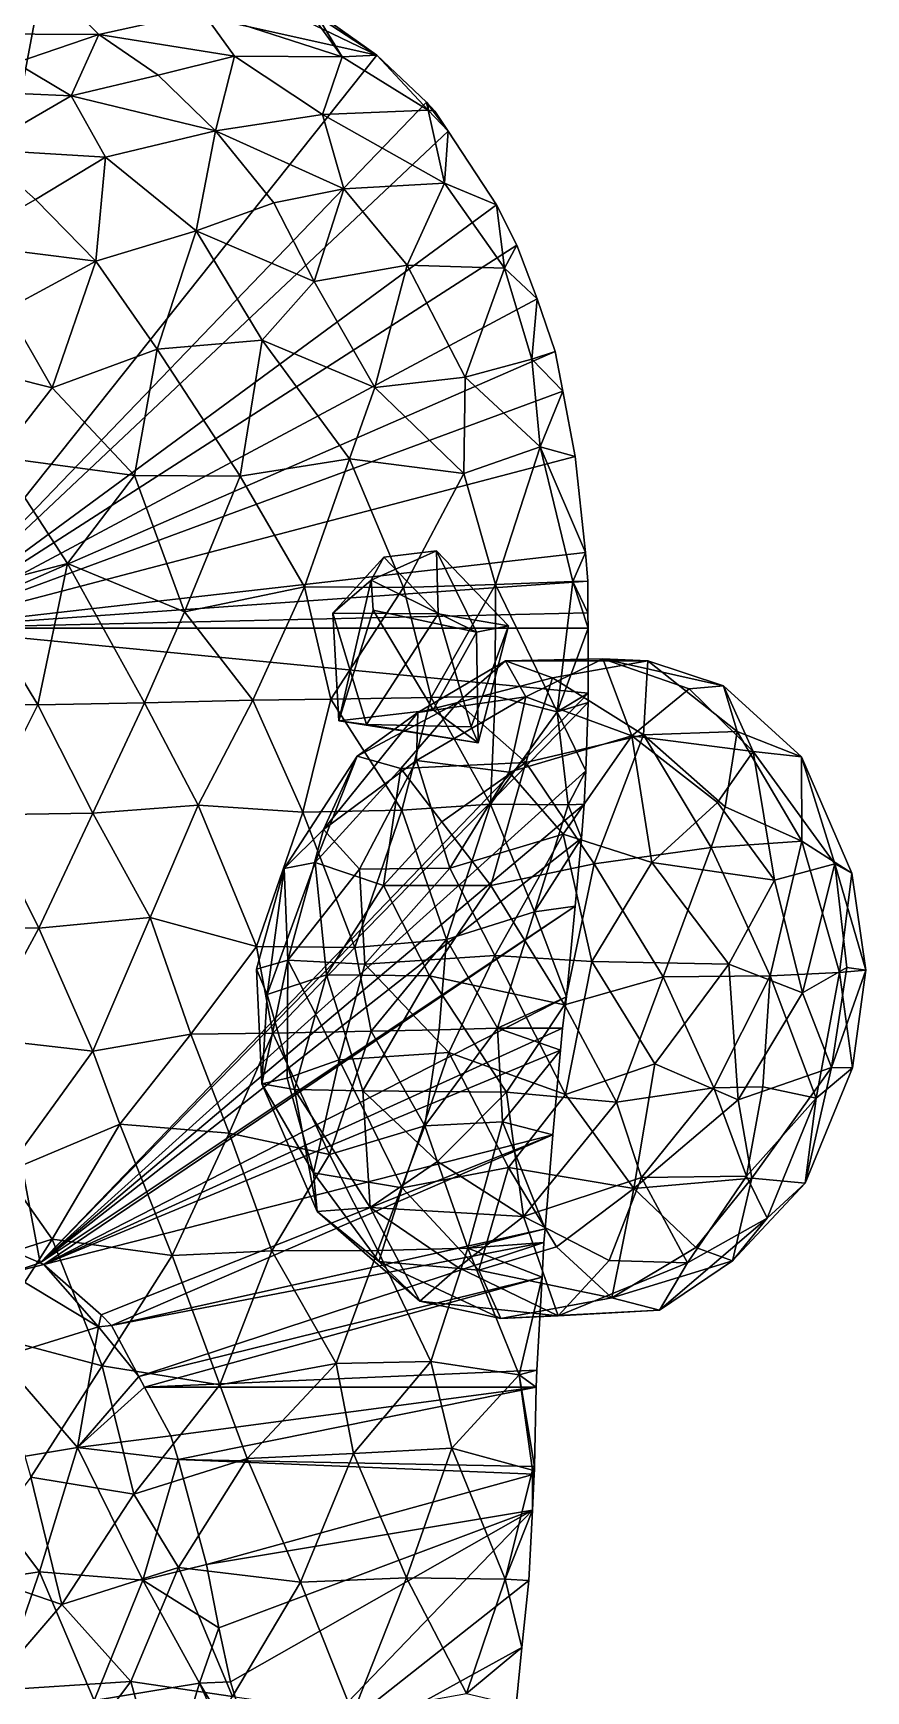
# Model space of a CAD drawing. Extents: x 373697 to 374058, y 6959904 to 6960301.
# Drawn here: x 374024.1 to 374057.5, y 6960013.9 to 6960080.5 of the extents above; entities that cross this region are included whole.
import ezdxf

# ---------------------------------------------------------------- set-up
doc = ezdxf.new("R2010")
doc.units = 0
doc.layers.add('Bht_Fk', color=7, linetype='CONTINUOUS')

msp = doc.modelspace()

# ---------------------------------------------------------------- linework, layer by layer
at = {"layer": 'Bht_Fk'}
for points in [[(374024.465, 6960082.642, 231.517), (374031.095, 6960082.932, 231.517), (374037.906, 6960079.64, 231.517)], [(374037.906, 6960079.64, 231.517), (374031.095, 6960082.932, 231.517), (374034.554, 6960081.831, 231.517)], [(374022.524, 6960081.968, 231.517), (374024.465, 6960082.642, 231.517), (374019.579, 6960056.629, 231.517)], [(374024.465, 6960082.642, 231.517), (374037.906, 6960079.64, 231.517), (374019.579, 6960056.629, 231.517)], [(374021.604, 6960080.503, 224.586), (374025.244, 6960081.998, 227.292), (374019.596, 6960081.308, 225.586)], [(374021.604, 6960080.503, 224.586), (374026.742, 6960080.475, 226.036), (374025.244, 6960081.998, 227.292)], [(374025.244, 6960081.998, 227.292), (374026.742, 6960080.475, 226.036), (374030.898, 6960081.388, 228.705)], [(374030.898, 6960081.388, 228.705), (374036.52, 6960079.572, 230.327), (374034.969, 6960081.685, 231.517)], [(374034.554, 6960081.831, 231.517), (374035.377, 6960081.437, 231.517), (374037.906, 6960079.64, 231.517)], [(374035.377, 6960081.437, 231.517), (374034.969, 6960081.685, 231.517), (374036.52, 6960079.572, 230.327)], [(374026.742, 6960080.475, 226.036), (374032.187, 6960079.598, 227.736), (374030.898, 6960081.388, 228.705)], [(374032.187, 6960079.598, 227.736), (374036.52, 6960079.572, 230.327), (374030.898, 6960081.388, 228.705)], [(374035.377, 6960081.437, 231.517), (374036.52, 6960079.572, 230.327), (374037.906, 6960079.64, 231.517)], [(374021.604, 6960080.503, 224.586), (374023.404, 6960079.34, 223.916), (374026.742, 6960080.475, 226.036)], [(374025.634, 6960078.014, 223.735), (374026.742, 6960080.475, 226.036), (374023.404, 6960079.34, 223.916)], [(374029.121, 6960078.838, 225.708), (374026.742, 6960080.475, 226.036), (374025.634, 6960078.014, 223.735)], [(374029.121, 6960078.838, 225.708), (374032.187, 6960079.598, 227.736), (374026.742, 6960080.475, 226.036)], [(374037.906, 6960079.64, 231.517), (374039.896, 6960077.748, 231.517), (374019.579, 6960056.629, 231.517)], [(374031.421, 6960076.601, 225.474), (374032.187, 6960079.598, 227.736), (374029.121, 6960078.838, 225.708)], [(374031.421, 6960076.601, 225.474), (374035.724, 6960077.264, 228.252), (374032.187, 6960079.598, 227.736)], [(374036.52, 6960079.572, 230.327), (374032.187, 6960079.598, 227.736), (374035.724, 6960077.264, 228.252)], [(374037.906, 6960079.64, 231.517), (374036.52, 6960079.572, 230.327), (374039.965, 6960077.43, 231.3)], [(374039.896, 6960077.748, 231.517), (374037.906, 6960079.64, 231.517), (374039.965, 6960077.43, 231.3)], [(374020.108, 6960078.253, 222.137), (374025.634, 6960078.014, 223.735), (374023.404, 6960079.34, 223.916)], [(374039.965, 6960077.43, 231.3), (374036.52, 6960079.572, 230.327), (374035.724, 6960077.264, 228.252)], [(374025.634, 6960078.014, 223.735), (374031.421, 6960076.601, 225.474), (374029.121, 6960078.838, 225.708)], [(374040.766, 6960076.585, 231.517), (374019.579, 6960056.629, 231.517), (374039.896, 6960077.748, 231.517)], [(374021.914, 6960075.851, 221.081), (374025.634, 6960078.014, 223.735), (374020.108, 6960078.253, 222.137)], [(374021.914, 6960075.851, 221.081), (374027.01, 6960075.547, 222.895), (374025.634, 6960078.014, 223.735)], [(374031.421, 6960076.601, 225.474), (374025.634, 6960078.014, 223.735), (374027.01, 6960075.547, 222.895)], [(374040.234, 6960077.393, 231.517), (374039.896, 6960077.748, 231.517), (374039.985, 6960077.664, 231.517)], [(374039.896, 6960077.748, 231.517), (374040.234, 6960077.393, 231.517), (374040.766, 6960076.585, 231.517)], [(374039.985, 6960077.664, 231.517), (374039.896, 6960077.748, 231.517), (374039.965, 6960077.43, 231.3)], [(374040.234, 6960077.393, 231.517), (374039.985, 6960077.664, 231.517), (374039.965, 6960077.43, 231.3)], [(374036.578, 6960074.275, 227.288), (374035.724, 6960077.264, 228.252), (374031.421, 6960076.601, 225.474)], [(374040.622, 6960074.496, 230.152), (374039.965, 6960077.43, 231.3), (374035.724, 6960077.264, 228.252)], [(374036.578, 6960074.275, 227.288), (374040.622, 6960074.496, 230.152), (374035.724, 6960077.264, 228.252)], [(374040.622, 6960074.496, 230.152), (374040.766, 6960076.585, 231.517), (374039.965, 6960077.43, 231.3)], [(374040.766, 6960076.585, 231.517), (374040.234, 6960077.393, 231.517), (374039.965, 6960077.43, 231.3)], [(374019.579, 6960056.629, 231.517), (374040.766, 6960076.585, 231.517), (374042.714, 6960073.637, 231.517)], [(374027.01, 6960075.547, 222.895), (374030.65, 6960072.586, 223.34), (374031.421, 6960076.601, 225.474)], [(374030.65, 6960072.586, 223.34), (374033.765, 6960073.709, 225.395), (374031.421, 6960076.601, 225.474)], [(374033.765, 6960073.709, 225.395), (374036.578, 6960074.275, 227.288), (374031.421, 6960076.601, 225.474)], [(374042.714, 6960073.637, 231.517), (374040.766, 6960076.585, 231.517), (374040.622, 6960074.496, 230.152)], [(374024.194, 6960073.849, 220.909), (374021.914, 6960075.851, 221.081), (374021.063, 6960072.068, 218.921)], [(374024.194, 6960073.849, 220.909), (374027.01, 6960075.547, 222.895), (374021.914, 6960075.851, 221.081)], [(374024.194, 6960073.849, 220.909), (374026.625, 6960071.364, 220.956), (374027.01, 6960075.547, 222.895)], [(374026.625, 6960071.364, 220.956), (374030.65, 6960072.586, 223.34), (374027.01, 6960075.547, 222.895)], [(374033.765, 6960073.709, 225.395), (374035.395, 6960070.555, 225.249), (374036.578, 6960074.275, 227.288)], [(374036.578, 6960074.275, 227.288), (374035.395, 6960070.555, 225.249), (374039.131, 6960071.202, 227.819)], [(374036.578, 6960074.275, 227.288), (374039.131, 6960071.202, 227.819), (374040.622, 6960074.496, 230.152)], [(374040.622, 6960074.496, 230.152), (374039.131, 6960071.202, 227.819), (374043.037, 6960071.081, 230.717)], [(374043.037, 6960071.081, 230.717), (374042.714, 6960073.637, 231.517), (374040.622, 6960074.496, 230.152)], [(374043.536, 6960072.014, 231.517), (374019.579, 6960056.629, 231.517), (374042.714, 6960073.637, 231.517)], [(374021.063, 6960072.068, 218.921), (374026.625, 6960071.364, 220.956), (374024.194, 6960073.849, 220.909)], [(374030.65, 6960072.586, 223.34), (374035.395, 6960070.555, 225.249), (374033.765, 6960073.709, 225.395)], [(374043.037, 6960071.081, 230.717), (374043.536, 6960072.014, 231.517), (374042.714, 6960073.637, 231.517)], [(374029.081, 6960067.829, 221.042), (374030.65, 6960072.586, 223.34), (374026.625, 6960071.364, 220.956)], [(374029.081, 6960067.829, 221.042), (374033.307, 6960068.192, 223.387), (374030.65, 6960072.586, 223.34)], [(374033.307, 6960068.192, 223.387), (374035.395, 6960070.555, 225.249), (374030.65, 6960072.586, 223.34)], [(374044.346, 6960069.85, 231.517), (374019.579, 6960056.629, 231.517), (374043.536, 6960072.014, 231.517)], [(374023.064, 6960069.435, 218.711), (374026.625, 6960071.364, 220.956), (374021.063, 6960072.068, 218.921)], [(374044.346, 6960069.85, 231.517), (374043.536, 6960072.014, 231.517), (374043.037, 6960071.081, 230.717)], [(374023.064, 6960069.435, 218.711), (374024.867, 6960066.275, 218.577), (374026.625, 6960071.364, 220.956)], [(374029.081, 6960067.829, 221.042), (374026.625, 6960071.364, 220.956), (374024.867, 6960066.275, 218.577)], [(374035.395, 6960070.555, 225.249), (374037.827, 6960066.29, 225.703), (374039.131, 6960071.202, 227.819)], [(374037.827, 6960066.29, 225.703), (374041.459, 6960066.712, 228.316), (374039.131, 6960071.202, 227.819)], [(374039.131, 6960071.202, 227.819), (374041.459, 6960066.712, 228.316), (374043.037, 6960071.081, 230.717)], [(374041.459, 6960066.712, 228.316), (374044.136, 6960067.43, 230.589), (374043.037, 6960071.081, 230.717)], [(374043.037, 6960071.081, 230.717), (374044.136, 6960067.43, 230.589), (374044.346, 6960069.85, 231.517)], [(374035.395, 6960070.555, 225.249), (374033.307, 6960068.192, 223.387), (374037.827, 6960066.29, 225.703)], [(374045.063, 6960067.743, 231.517), (374019.579, 6960056.629, 231.517), (374044.346, 6960069.85, 231.517)], [(374045.063, 6960067.743, 231.517), (374044.346, 6960069.85, 231.517), (374044.136, 6960067.43, 230.589)], [(374019.857, 6960067.538, 216.768), (374024.867, 6960066.275, 218.577), (374023.064, 6960069.435, 218.711)], [(374045.375, 6960066.141, 231.517), (374019.579, 6960056.629, 231.517), (374045.063, 6960067.743, 231.517)], [(374024.867, 6960066.275, 218.577), (374028.17, 6960062.766, 219.442), (374029.081, 6960067.829, 221.042)], [(374028.17, 6960062.766, 219.442), (374032.414, 6960062.735, 221.752), (374029.081, 6960067.829, 221.042)], [(374032.414, 6960062.735, 221.752), (374033.307, 6960068.192, 223.387), (374029.081, 6960067.829, 221.042)], [(374032.414, 6960062.735, 221.752), (374036.815, 6960063.433, 224.541), (374033.307, 6960068.192, 223.387)], [(374036.815, 6960063.433, 224.541), (374037.827, 6960066.29, 225.703), (374033.307, 6960068.192, 223.387)], [(374044.136, 6960067.43, 230.589), (374045.375, 6960066.141, 231.517), (374045.063, 6960067.743, 231.517)], [(374019.857, 6960067.538, 216.768), (374022.697, 6960063.497, 216.904), (374024.867, 6960066.275, 218.577)], [(374044.461, 6960063.909, 230.251), (374044.136, 6960067.43, 230.589), (374041.459, 6960066.712, 228.316)], [(374044.461, 6960063.909, 230.251), (374045.375, 6960066.141, 231.517), (374044.136, 6960067.43, 230.589)], [(374037.827, 6960066.29, 225.703), (374036.815, 6960063.433, 224.541), (374041.403, 6960062.844, 227.637)], [(374037.827, 6960066.29, 225.703), (374041.403, 6960062.844, 227.637), (374041.459, 6960066.712, 228.316)], [(374041.459, 6960066.712, 228.316), (374041.403, 6960062.844, 227.637), (374044.461, 6960063.909, 230.251)], [(374045.871, 6960063.521, 231.517), (374019.579, 6960056.629, 231.517), (374045.375, 6960066.141, 231.517)], [(374028.17, 6960062.766, 219.442), (374024.867, 6960066.275, 218.577), (374022.697, 6960063.497, 216.904)], [(374045.871, 6960063.521, 231.517), (374045.375, 6960066.141, 231.517), (374044.461, 6960063.909, 230.251)], [(374041.403, 6960062.844, 227.637), (374042.671, 6960058.385, 228.227), (374044.461, 6960063.909, 230.251)], [(374044.461, 6960063.909, 230.251), (374042.671, 6960058.385, 228.227), (374045.773, 6960058.497, 230.93)], [(374046.284, 6960059.661, 231.517), (374045.871, 6960063.521, 231.517), (374044.461, 6960063.909, 230.251)], [(374046.284, 6960059.661, 231.517), (374044.461, 6960063.909, 230.251), (374045.773, 6960058.497, 230.93)], [(374046.284, 6960059.661, 231.517), (374019.579, 6960056.629, 231.517), (374045.871, 6960063.521, 231.517)], [(374025.489, 6960059.225, 217.49), (374022.697, 6960063.497, 216.904), (374021.484, 6960058.175, 215.351)], [(374028.17, 6960062.766, 219.442), (374022.697, 6960063.497, 216.904), (374025.489, 6960059.225, 217.49)], [(374032.414, 6960062.735, 221.752), (374034.997, 6960058.284, 222.752), (374036.815, 6960063.433, 224.541)], [(374034.997, 6960058.284, 222.752), (374038.977, 6960058.267, 225.417), (374036.815, 6960063.433, 224.541)], [(374036.815, 6960063.433, 224.541), (374038.977, 6960058.267, 225.417), (374041.403, 6960062.844, 227.637)], [(374030.18, 6960057.279, 219.791), (374028.17, 6960062.766, 219.442), (374025.489, 6960059.225, 217.49)], [(374028.17, 6960062.766, 219.442), (374030.18, 6960057.279, 219.791), (374032.414, 6960062.735, 221.752)], [(374030.18, 6960057.279, 219.791), (374034.997, 6960058.284, 222.752), (374032.414, 6960062.735, 221.752)], [(374038.977, 6960058.267, 225.417), (374042.671, 6960058.385, 228.227), (374041.403, 6960062.844, 227.637)], [(374046.375, 6960058.511, 231.517), (374019.579, 6960056.629, 231.517), (374046.284, 6960059.661, 231.517)], [(374041.904, 6960056.462, 85.222), (374037.682, 6960058.554, 83.186), (374040.305, 6960059.73, 83.74)], [(374037.682, 6960058.554, 83.186), (374038.187, 6960059.477, 82.273), (374040.305, 6960059.73, 83.74)], [(374040.374, 6960057.206, 81.945), (374040.305, 6960059.73, 83.74), (374038.187, 6960059.477, 82.273)], [(374043.195, 6960056.726, 84.273), (374041.904, 6960056.462, 85.222), (374040.305, 6960059.73, 83.74)], [(374040.374, 6960057.206, 81.945), (374043.195, 6960056.726, 84.273), (374040.305, 6960059.73, 83.74)], [(374046.375, 6960058.511, 231.517), (374046.284, 6960059.661, 231.517), (374045.773, 6960058.497, 230.93)], [(374021.484, 6960058.175, 215.351), (374024.292, 6960053.545, 216.244), (374025.489, 6960059.225, 217.49)], [(374025.489, 6960059.225, 217.49), (374024.292, 6960053.545, 216.244), (374028.571, 6960053.627, 218.611)], [(374030.18, 6960057.279, 219.791), (374025.489, 6960059.225, 217.49), (374028.571, 6960053.627, 218.611)], [(374036.138, 6960057.224, 81.342), (374038.187, 6960059.477, 82.273), (374037.682, 6960058.554, 83.186)], [(374040.374, 6960057.206, 81.945), (374038.187, 6960059.477, 82.273), (374036.138, 6960057.224, 81.342)], [(374046.386, 6960057.247, 231.517), (374019.579, 6960056.629, 231.517), (374046.375, 6960058.511, 231.517)], [(374036.385, 6960052.91, 82.34), (374036.138, 6960057.224, 81.342), (374037.682, 6960058.554, 83.186)], [(374037.682, 6960058.554, 83.186), (374037.759, 6960057.357, 83.987), (374036.385, 6960052.91, 82.34)], [(374037.759, 6960057.357, 83.987), (374037.682, 6960058.554, 83.186), (374041.904, 6960056.462, 85.222)], [(374040.09, 6960053.842, 226.081), (374042.671, 6960058.385, 228.227), (374038.977, 6960058.267, 225.417)], [(374040.09, 6960053.842, 226.081), (374042.665, 6960053.901, 228.116), (374042.671, 6960058.385, 228.227)], [(374042.671, 6960058.385, 228.227), (374042.665, 6960053.901, 228.116), (374045.143, 6960053.265, 230.302)], [(374042.671, 6960058.385, 228.227), (374045.143, 6960053.265, 230.302), (374045.773, 6960058.497, 230.93)], [(374046.389, 6960056.629, 231.517), (374045.773, 6960058.497, 230.93), (374045.143, 6960053.265, 230.302)], [(374045.773, 6960058.497, 230.93), (374046.386, 6960057.247, 231.517), (374046.375, 6960058.511, 231.517)], [(374045.773, 6960058.497, 230.93), (374046.389, 6960056.629, 231.517), (374046.386, 6960057.247, 231.517)], [(374021.484, 6960058.175, 215.351), (374019.591, 6960053.645, 213.838), (374024.292, 6960053.545, 216.244)], [(374030.18, 6960057.279, 219.791), (374032.923, 6960053.729, 221.18), (374034.997, 6960058.284, 222.752)], [(374032.923, 6960053.729, 221.18), (374036.064, 6960053.77, 223.212), (374034.997, 6960058.284, 222.752)], [(374034.997, 6960058.284, 222.752), (374036.064, 6960053.77, 223.212), (374038.977, 6960058.267, 225.417)], [(374036.064, 6960053.77, 223.212), (374040.09, 6960053.842, 226.081), (374038.977, 6960058.267, 225.417)], [(374046.389, 6960056.629, 231.517), (374019.579, 6960056.629, 231.517), (374046.386, 6960057.247, 231.517)], [(374032.923, 6960053.729, 221.18), (374030.18, 6960057.279, 219.791), (374028.571, 6960053.627, 218.611)], [(374036.385, 6960052.91, 82.34), (374037.486, 6960052.764, 80.977), (374036.138, 6960057.224, 81.342)], [(374037.486, 6960052.764, 80.977), (374040.374, 6960057.206, 81.945), (374036.138, 6960057.224, 81.342)], [(374037.759, 6960057.357, 83.987), (374040.175, 6960053.35, 84.695), (374036.385, 6960052.91, 82.34)], [(374040.374, 6960057.206, 81.945), (374037.486, 6960052.764, 80.977), (374041.693, 6960052.67, 82.669)], [(374037.759, 6960057.357, 83.987), (374041.904, 6960056.462, 85.222), (374040.175, 6960053.35, 84.695)], [(374041.693, 6960052.67, 82.669), (374043.195, 6960056.726, 84.273), (374040.374, 6960057.206, 81.945)], [(374024.385, 6960031.135, 231.517), (374022.164, 6960032.087, 231.517), (374019.579, 6960056.629, 231.517)], [(374019.579, 6960056.629, 231.517), (374046.399, 6960054.018, 231.517), (374024.385, 6960031.135, 231.517)], [(374019.579, 6960056.629, 231.517), (374046.389, 6960056.629, 231.517), (374046.399, 6960054.018, 231.517)], [(374040.175, 6960053.35, 84.695), (374041.904, 6960056.462, 85.222), (374041.983, 6960052.027, 84.071)], [(374043.195, 6960056.726, 84.273), (374041.693, 6960052.67, 82.669), (374041.983, 6960052.027, 84.071)], [(374041.983, 6960052.027, 84.071), (374041.904, 6960056.462, 85.222), (374043.195, 6960056.726, 84.273)], [(374046.399, 6960054.018, 231.517), (374046.389, 6960056.629, 231.517), (374045.143, 6960053.265, 230.302)], [(374043.071, 6960055.309, 199.497), (374039.551, 6960053.234, 198.422), (374041.159, 6960053.646, 196.897)], [(374039.551, 6960053.234, 198.422), (374043.071, 6960055.309, 199.497), (374043.892, 6960053.869, 201.716)], [(374043.071, 6960055.309, 199.497), (374041.159, 6960053.646, 196.897), (374044.964, 6960054.634, 198.481)], [(374046.977, 6960055.395, 202.208), (374043.071, 6960055.309, 199.497), (374048.793, 6960055.321, 201.113)], [(374043.892, 6960053.869, 201.716), (374043.071, 6960055.309, 199.497), (374046.977, 6960055.395, 202.208)], [(374048.793, 6960055.321, 201.113), (374043.071, 6960055.309, 199.497), (374044.964, 6960054.634, 198.481)], [(374043.892, 6960053.869, 201.716), (374046.977, 6960055.395, 202.208), (374048.142, 6960052.298, 204.268)], [(374048.616, 6960052.342, 199.044), (374048.793, 6960055.321, 201.113), (374044.964, 6960054.634, 198.481)], [(374046.977, 6960055.395, 202.208), (374050.453, 6960054.186, 204.117), (374048.142, 6960052.298, 204.268)], [(374051.828, 6960054.309, 203.259), (374050.453, 6960054.186, 204.117), (374046.977, 6960055.395, 202.208)], [(374046.977, 6960055.395, 202.208), (374048.793, 6960055.321, 201.113), (374051.828, 6960054.309, 203.259)], [(374048.793, 6960055.321, 201.113), (374048.616, 6960052.342, 199.044), (374052.375, 6960052.477, 201.746)], [(374052.375, 6960052.477, 201.746), (374051.828, 6960054.309, 203.259), (374048.793, 6960055.321, 201.113)], [(374041.159, 6960053.646, 196.897), (374043.888, 6960051.231, 196.376), (374044.964, 6960054.634, 198.481)], [(374043.888, 6960051.231, 196.376), (374048.616, 6960052.342, 199.044), (374044.964, 6960054.634, 198.481)], [(374050.453, 6960054.186, 204.117), (374051.828, 6960054.309, 203.259), (374053.022, 6960051.672, 205.523)], [(374051.828, 6960054.309, 203.259), (374054.959, 6960051.466, 204.318), (374053.022, 6960051.672, 205.523)], [(374051.828, 6960054.309, 203.259), (374052.375, 6960052.477, 201.746), (374054.959, 6960051.466, 204.318)], [(374024.292, 6960053.545, 216.244), (374019.591, 6960053.645, 213.838), (374022.072, 6960049.127, 214.817)], [(374024.385, 6960031.135, 231.517), (374046.399, 6960054.018, 231.517), (374046.4, 6960053.638, 231.517)], [(374024.385, 6960031.135, 231.517), (374046.4, 6960053.638, 231.517), (374046.294, 6960050.896, 231.517)], [(374028.571, 6960053.627, 218.611), (374030.726, 6960049.515, 219.759), (374032.923, 6960053.729, 221.18)], [(374034.936, 6960049.243, 222.44), (374032.923, 6960053.729, 221.18), (374030.726, 6960049.515, 219.759)], [(374032.923, 6960053.729, 221.18), (374034.936, 6960049.243, 222.44), (374036.064, 6960053.77, 223.212)], [(374036.064, 6960053.77, 223.212), (374034.936, 6960049.243, 222.44), (374038.912, 6960049.318, 225.262)], [(374036.064, 6960053.77, 223.212), (374038.912, 6960049.318, 225.262), (374040.09, 6960053.842, 226.081)], [(374039.551, 6960053.234, 198.422), (374037.114, 6960051.483, 196.178), (374041.159, 6960053.646, 196.897)], [(374037.114, 6960051.483, 196.178), (374038.868, 6960050.989, 195.08), (374041.159, 6960053.646, 196.897)], [(374038.868, 6960050.989, 195.08), (374043.888, 6960051.231, 196.376), (374041.159, 6960053.646, 196.897)], [(374040.09, 6960053.842, 226.081), (374038.912, 6960049.318, 225.262), (374042.469, 6960049.565, 228.088)], [(374039.493, 6960051.317, 199.754), (374043.892, 6960053.869, 201.716), (374043.218, 6960050.842, 202.368)], [(374039.493, 6960051.317, 199.754), (374039.551, 6960053.234, 198.422), (374043.892, 6960053.869, 201.716)], [(374040.09, 6960053.842, 226.081), (374042.469, 6960049.565, 228.088), (374042.665, 6960053.901, 228.116)], [(374042.665, 6960053.901, 228.116), (374042.469, 6960049.565, 228.088), (374045.143, 6960053.265, 230.302)], [(374043.218, 6960050.842, 202.368), (374043.892, 6960053.869, 201.716), (374048.142, 6960052.298, 204.268)], [(374046.4, 6960053.638, 231.517), (374046.399, 6960054.018, 231.517), (374045.143, 6960053.265, 230.302)], [(374046.294, 6960050.896, 231.517), (374046.4, 6960053.638, 231.517), (374045.143, 6960053.265, 230.302)], [(374050.453, 6960054.186, 204.117), (374053.022, 6960051.672, 205.523), (374048.142, 6960052.298, 204.268)], [(374026.505, 6960049.194, 217.258), (374024.292, 6960053.545, 216.244), (374022.072, 6960049.127, 214.817)], [(374024.292, 6960053.545, 216.244), (374026.505, 6960049.194, 217.258), (374028.571, 6960053.627, 218.611)], [(374030.726, 6960049.515, 219.759), (374028.571, 6960053.627, 218.611), (374026.505, 6960049.194, 217.258)], [(374039.551, 6960053.234, 198.422), (374039.493, 6960051.317, 199.754), (374035.767, 6960048.547, 197.227)], [(374037.114, 6960051.483, 196.178), (374039.551, 6960053.234, 198.422), (374035.767, 6960048.547, 197.227)], [(374040.175, 6960053.35, 84.695), (374041.983, 6960052.027, 84.071), (374036.385, 6960052.91, 82.34)], [(374042.469, 6960049.565, 228.088), (374045.596, 6960049.533, 230.886), (374045.143, 6960053.265, 230.302)], [(374046.294, 6960050.896, 231.517), (374045.143, 6960053.265, 230.302), (374045.596, 6960049.533, 230.886)], [(374037.486, 6960052.764, 80.977), (374036.385, 6960052.91, 82.34), (374041.983, 6960052.027, 84.071)], [(374041.983, 6960052.027, 84.071), (374041.693, 6960052.67, 82.669), (374037.486, 6960052.764, 80.977)], [(374048.616, 6960052.342, 199.044), (374043.888, 6960051.231, 196.376), (374046.64, 6960047.16, 196.65)], [(374051.335, 6960047.822, 199.49), (374048.616, 6960052.342, 199.044), (374046.64, 6960047.16, 196.65)], [(374052.375, 6960052.477, 201.746), (374048.616, 6960052.342, 199.044), (374051.894, 6960049.447, 200.178)], [(374051.335, 6960047.822, 199.49), (374051.894, 6960049.447, 200.178), (374048.616, 6960052.342, 199.044)], [(374054.976, 6960048.072, 202.393), (374052.375, 6960052.477, 201.746), (374051.894, 6960049.447, 200.178)], [(374054.959, 6960051.466, 204.318), (374052.375, 6960052.477, 201.746), (374054.976, 6960048.072, 202.393)], [(374045.391, 6960048.348, 203.907), (374043.218, 6960050.842, 202.368), (374048.142, 6960052.298, 204.268)], [(374048.142, 6960052.298, 204.268), (374048.956, 6960047.209, 205.447), (374045.391, 6960048.348, 203.907)], [(374048.142, 6960052.298, 204.268), (374051.589, 6960049.625, 205.944), (374048.956, 6960047.209, 205.447)], [(374048.142, 6960052.298, 204.268), (374053.022, 6960051.672, 205.523), (374051.589, 6960049.625, 205.944)], [(374051.589, 6960049.625, 205.944), (374053.022, 6960051.672, 205.523), (374053.878, 6960046.505, 206.652)], [(374053.878, 6960046.505, 206.652), (374053.022, 6960051.672, 205.523), (374056.306, 6960047.161, 206.362)], [(374053.022, 6960051.672, 205.523), (374054.959, 6960051.466, 204.318), (374056.306, 6960047.161, 206.362)], [(374034.185, 6960046.976, 195.216), (374037.114, 6960051.483, 196.178), (374035.767, 6960048.547, 197.227)], [(374035.436, 6960047.21, 193.727), (374037.114, 6960051.483, 196.178), (374034.185, 6960046.976, 195.216)], [(374038.868, 6960050.989, 195.08), (374037.114, 6960051.483, 196.178), (374035.436, 6960047.21, 193.727)], [(374035.436, 6960047.21, 193.727), (374038.171, 6960046.287, 193.498), (374038.868, 6960050.989, 195.08)], [(374035.767, 6960048.547, 197.227), (374039.493, 6960051.317, 199.754), (374037.204, 6960046.941, 199.068)], [(374039.493, 6960051.317, 199.754), (374040.836, 6960046.985, 201.576), (374037.204, 6960046.941, 199.068)], [(374038.171, 6960046.287, 193.498), (374040.515, 6960048.847, 194.567), (374038.868, 6960050.989, 195.08)], [(374038.868, 6960050.989, 195.08), (374040.515, 6960048.847, 194.567), (374043.888, 6960051.231, 196.376)], [(374043.218, 6960050.842, 202.368), (374040.836, 6960046.985, 201.576), (374039.493, 6960051.317, 199.754)], [(374040.515, 6960048.847, 194.567), (374042.48, 6960046.292, 194.685), (374043.888, 6960051.231, 196.376)], [(374043.888, 6960051.231, 196.376), (374042.48, 6960046.292, 194.685), (374046.64, 6960047.16, 196.65)], [(374054.959, 6960051.466, 204.318), (374056.988, 6960046.781, 204.705), (374056.306, 6960047.161, 206.362)], [(374054.959, 6960051.466, 204.318), (374054.976, 6960048.072, 202.393), (374056.988, 6960046.781, 204.705)], [(374024.385, 6960031.135, 231.517), (374046.294, 6960050.896, 231.517), (374046.235, 6960049.557, 231.517)], [(374043.218, 6960050.842, 202.368), (374045.391, 6960048.348, 203.907), (374040.836, 6960046.985, 201.576)], [(374046.235, 6960049.557, 231.517), (374046.294, 6960050.896, 231.517), (374045.596, 6960049.533, 230.886)], [(374024.332, 6960044.583, 216.023), (374022.072, 6960049.127, 214.817), (374019.86, 6960044.677, 213.502)], [(374022.072, 6960049.127, 214.817), (374024.332, 6960044.583, 216.023), (374026.505, 6960049.194, 217.258)], [(374026.505, 6960049.194, 217.258), (374024.332, 6960044.583, 216.023), (374028.802, 6960045.001, 218.655)], [(374024.385, 6960031.135, 231.517), (374046.235, 6960049.557, 231.517), (374046.124, 6960048.199, 231.517)], [(374030.726, 6960049.515, 219.759), (374026.505, 6960049.194, 217.258), (374028.802, 6960045.001, 218.655)], [(374033.069, 6960043.843, 221.421), (374030.726, 6960049.515, 219.759), (374028.802, 6960045.001, 218.655)], [(374034.936, 6960049.243, 222.44), (374030.726, 6960049.515, 219.759), (374033.069, 6960043.843, 221.421)], [(374037.017, 6960043.799, 224.188), (374034.936, 6960049.243, 222.44), (374033.069, 6960043.843, 221.421)], [(374034.936, 6960049.243, 222.44), (374037.017, 6960043.799, 224.188), (374038.912, 6960049.318, 225.262)], [(374040.699, 6960044.128, 227.011), (374038.912, 6960049.318, 225.262), (374037.017, 6960043.799, 224.188)], [(374038.912, 6960049.318, 225.262), (374040.699, 6960044.128, 227.011), (374042.469, 6960049.565, 228.088)], [(374044.241, 6960045.231, 229.961), (374042.469, 6960049.565, 228.088), (374040.699, 6960044.128, 227.011)], [(374044.241, 6960045.231, 229.961), (374045.596, 6960049.533, 230.886), (374042.469, 6960049.565, 228.088)], [(374046.124, 6960048.199, 231.517), (374045.596, 6960049.533, 230.886), (374044.241, 6960045.231, 229.961)], [(374046.235, 6960049.557, 231.517), (374045.596, 6960049.533, 230.886), (374046.124, 6960048.199, 231.517)], [(374048.956, 6960047.209, 205.447), (374051.589, 6960049.625, 205.944), (374053.878, 6960046.505, 206.652)], [(374054.976, 6960048.072, 202.393), (374051.894, 6960049.447, 200.178), (374051.335, 6960047.822, 199.49)], [(374034.185, 6960046.976, 195.216), (374035.767, 6960048.547, 197.227), (374034.334, 6960043.29, 196.765)], [(374035.767, 6960048.547, 197.227), (374037.204, 6960046.941, 199.068), (374034.334, 6960043.29, 196.765)], [(374040.515, 6960048.847, 194.567), (374038.171, 6960046.287, 193.498), (374042.48, 6960046.292, 194.685)], [(374042.644, 6960043.478, 202.765), (374040.836, 6960046.985, 201.576), (374045.391, 6960048.348, 203.907)], [(374042.644, 6960043.478, 202.765), (374045.391, 6960048.348, 203.907), (374046.536, 6960043.234, 204.595)], [(374046.536, 6960043.234, 204.595), (374045.391, 6960048.348, 203.907), (374048.956, 6960047.209, 205.447)], [(374024.385, 6960031.135, 231.517), (374046.124, 6960048.199, 231.517), (374045.869, 6960045.458, 231.517)], [(374045.869, 6960045.458, 231.517), (374046.124, 6960048.199, 231.517), (374044.241, 6960045.231, 229.961)], [(374049.413, 6960042.628, 197.637), (374051.335, 6960047.822, 199.49), (374046.64, 6960047.16, 196.65)], [(374051.335, 6960047.822, 199.49), (374049.413, 6960042.628, 197.637), (374053.709, 6960042.661, 200.54)], [(374054.976, 6960048.072, 202.393), (374051.335, 6960047.822, 199.49), (374053.709, 6960042.661, 200.54)], [(374056.486, 6960042.794, 203.119), (374054.976, 6960048.072, 202.393), (374053.709, 6960042.661, 200.54)], [(374054.976, 6960048.072, 202.393), (374056.486, 6960042.794, 203.119), (374056.988, 6960046.781, 204.705)], [(374034.185, 6960046.976, 195.216), (374034.334, 6960043.29, 196.765), (374033.075, 6960042.926, 194.614)], [(374033.506, 6960041.913, 193.296), (374034.185, 6960046.976, 195.216), (374033.075, 6960042.926, 194.614)], [(374033.506, 6960041.913, 193.296), (374035.879, 6960042.703, 192.715), (374035.436, 6960047.21, 193.727)], [(374035.436, 6960047.21, 193.727), (374034.185, 6960046.976, 195.216), (374033.506, 6960041.913, 193.296)], [(374035.879, 6960042.703, 192.715), (374038.171, 6960046.287, 193.498), (374035.436, 6960047.21, 193.727)], [(374040.836, 6960046.985, 201.576), (374037.423, 6960043.134, 199.581), (374037.204, 6960046.941, 199.068)], [(374037.423, 6960043.134, 199.581), (374040.836, 6960046.985, 201.576), (374042.644, 6960043.478, 202.765)], [(374042.48, 6960046.292, 194.685), (374045.449, 6960041.494, 195.473), (374046.64, 6960047.16, 196.65)], [(374045.449, 6960041.494, 195.473), (374049.413, 6960042.628, 197.637), (374046.64, 6960047.16, 196.65)], [(374046.536, 6960043.234, 204.595), (374048.956, 6960047.209, 205.447), (374052.045, 6960043.132, 206.414)], [(374052.045, 6960043.132, 206.414), (374048.956, 6960047.209, 205.447), (374053.878, 6960046.505, 206.652)], [(374055.004, 6960041.978, 206.693), (374053.878, 6960046.505, 206.652), (374056.306, 6960047.161, 206.362)], [(374056.786, 6960042.993, 206.486), (374055.004, 6960041.978, 206.693), (374056.306, 6960047.161, 206.362)], [(374056.306, 6960047.161, 206.362), (374057.547, 6960042.894, 205.418), (374056.786, 6960042.993, 206.486)], [(374056.306, 6960047.161, 206.362), (374056.988, 6960046.781, 204.705), (374057.547, 6960042.894, 205.418)], [(374037.204, 6960046.941, 199.068), (374037.423, 6960043.134, 199.581), (374034.334, 6960043.29, 196.765)], [(374052.045, 6960043.132, 206.414), (374053.878, 6960046.505, 206.652), (374055.004, 6960041.978, 206.693)], [(374056.988, 6960046.781, 204.705), (374056.486, 6960042.794, 203.119), (374057.547, 6960042.894, 205.418)], [(374038.171, 6960046.287, 193.498), (374035.879, 6960042.703, 192.715), (374040.023, 6960042.662, 193.429)], [(374038.171, 6960046.287, 193.498), (374040.023, 6960042.662, 193.429), (374042.48, 6960046.292, 194.685)], [(374040.023, 6960042.662, 193.429), (374045.449, 6960041.494, 195.473), (374042.48, 6960046.292, 194.685)], [(374024.332, 6960044.583, 216.023), (374026.5, 6960039.639, 217.578), (374028.802, 6960045.001, 218.655)], [(374024.533, 6960031.071, 231.517), (374024.385, 6960031.135, 231.517), (374045.869, 6960045.458, 231.517)], [(374024.533, 6960031.071, 231.517), (374045.869, 6960045.458, 231.517), (374045.519, 6960041.824, 231.517)], [(374030.432, 6960040.32, 219.944), (374028.802, 6960045.001, 218.655), (374026.5, 6960039.639, 217.578)], [(374030.432, 6960040.32, 219.944), (374033.069, 6960043.843, 221.421), (374028.802, 6960045.001, 218.655)], [(374040.699, 6960044.128, 227.011), (374042.75, 6960040.564, 229.091), (374044.241, 6960045.231, 229.961)], [(374044.241, 6960045.231, 229.961), (374042.75, 6960040.564, 229.091), (374045.519, 6960041.824, 231.517)], [(374044.241, 6960045.231, 229.961), (374045.519, 6960041.824, 231.517), (374045.869, 6960045.458, 231.517)], [(374024.332, 6960044.583, 216.023), (374019.86, 6960044.677, 213.502), (374021.929, 6960040.163, 214.841)], [(374026.5, 6960039.639, 217.578), (374024.332, 6960044.583, 216.023), (374021.929, 6960040.163, 214.841)], [(374033.069, 6960043.843, 221.421), (374030.432, 6960040.32, 219.944), (374033.724, 6960040.366, 222.123)], [(374033.724, 6960040.366, 222.123), (374037.017, 6960043.799, 224.188), (374033.069, 6960043.843, 221.421)], [(374037.017, 6960043.799, 224.188), (374033.724, 6960040.366, 222.123), (374037.682, 6960040.439, 224.974)], [(374037.017, 6960043.799, 224.188), (374037.682, 6960040.439, 224.974), (374040.699, 6960044.128, 227.011)], [(374037.682, 6960040.439, 224.974), (374040.411, 6960040.501, 227.114), (374040.699, 6960044.128, 227.011)], [(374040.411, 6960040.501, 227.114), (374042.75, 6960040.564, 229.091), (374040.699, 6960044.128, 227.011)], [(374033.075, 6960042.926, 194.614), (374034.334, 6960043.29, 196.765), (374033.282, 6960038.325, 194.505)], [(374033.282, 6960038.325, 194.505), (374034.334, 6960043.29, 196.765), (374034.306, 6960038.554, 196.543)], [(374034.334, 6960043.29, 196.765), (374036.387, 6960039.29, 198.63), (374034.306, 6960038.554, 196.543)], [(374037.423, 6960043.134, 199.581), (374036.387, 6960039.29, 198.63), (374034.334, 6960043.29, 196.765)], [(374037.423, 6960043.134, 199.581), (374040.802, 6960039.583, 201.596), (374036.387, 6960039.29, 198.63)], [(374040.802, 6960039.583, 201.596), (374037.423, 6960043.134, 199.581), (374042.644, 6960043.478, 202.765)], [(374040.802, 6960039.583, 201.596), (374042.644, 6960043.478, 202.765), (374045.487, 6960037.898, 203.738)], [(374042.644, 6960043.478, 202.765), (374046.536, 6960043.234, 204.595), (374045.487, 6960037.898, 203.738)], [(374045.487, 6960037.898, 203.738), (374046.536, 6960043.234, 204.595), (374049.074, 6960039.13, 205.261)], [(374049.074, 6960039.13, 205.261), (374046.536, 6960043.234, 204.595), (374052.045, 6960043.132, 206.414)], [(374049.074, 6960039.13, 205.261), (374052.045, 6960043.132, 206.414), (374052.422, 6960037.689, 205.871)], [(374052.422, 6960037.689, 205.871), (374052.045, 6960043.132, 206.414), (374055.004, 6960041.978, 206.693)], [(374056.174, 6960038.982, 206.056), (374055.004, 6960041.978, 206.693), (374056.786, 6960042.993, 206.486)], [(374057.547, 6960042.894, 205.418), (374056.174, 6960038.982, 206.056), (374056.786, 6960042.993, 206.486)], [(374033.506, 6960041.913, 193.296), (374033.075, 6960042.926, 194.614), (374033.282, 6960038.325, 194.505)], [(374035.879, 6960042.703, 192.715), (374033.506, 6960041.913, 193.296), (374034.593, 6960038.094, 192.898)], [(374037.347, 6960038.045, 192.795), (374035.879, 6960042.703, 192.715), (374034.593, 6960038.094, 192.898)], [(374035.879, 6960042.703, 192.715), (374037.347, 6960038.045, 192.795), (374040.023, 6960042.662, 193.429)], [(374040.023, 6960042.662, 193.429), (374037.347, 6960038.045, 192.795), (374043.111, 6960037.996, 194.428)], [(374040.023, 6960042.662, 193.429), (374043.111, 6960037.996, 194.428), (374045.449, 6960041.494, 195.473)], [(374045.449, 6960041.494, 195.473), (374047.535, 6960037.584, 196.533), (374049.413, 6960042.628, 197.637)], [(374051.448, 6960038.165, 198.882), (374049.413, 6960042.628, 197.637), (374047.535, 6960037.584, 196.533)], [(374049.413, 6960042.628, 197.637), (374051.448, 6960038.165, 198.882), (374053.709, 6960042.661, 200.54)], [(374051.448, 6960038.165, 198.882), (374053.409, 6960038.202, 200.314), (374053.709, 6960042.661, 200.54)], [(374053.409, 6960038.202, 200.314), (374055.555, 6960037.753, 202.395), (374053.709, 6960042.661, 200.54)], [(374055.555, 6960037.753, 202.395), (374056.486, 6960042.794, 203.119), (374053.709, 6960042.661, 200.54)], [(374056.486, 6960042.794, 203.119), (374055.555, 6960037.753, 202.395), (374057.01, 6960038.964, 204.503)], [(374057.547, 6960042.894, 205.418), (374057.01, 6960038.964, 204.503), (374056.174, 6960038.982, 206.056)], [(374057.547, 6960042.894, 205.418), (374056.486, 6960042.794, 203.119), (374057.01, 6960038.964, 204.503)], [(374024.533, 6960031.071, 231.517), (374045.519, 6960041.824, 231.517), (374045.37, 6960040.566, 231.517)], [(374033.506, 6960041.913, 193.296), (374033.282, 6960038.325, 194.505), (374034.593, 6960038.094, 192.898)], [(374045.519, 6960041.824, 231.517), (374042.75, 6960040.564, 229.091), (374045.37, 6960040.566, 231.517)], [(374056.174, 6960038.982, 206.056), (374052.422, 6960037.689, 205.871), (374055.004, 6960041.978, 206.693)], [(374043.111, 6960037.996, 194.428), (374047.535, 6960037.584, 196.533), (374045.449, 6960041.494, 195.473)], [(374024.533, 6960031.071, 231.517), (374045.37, 6960040.566, 231.517), (374045.277, 6960039.682, 231.517)], [(374027.582, 6960036.705, 218.531), (374030.432, 6960040.32, 219.944), (374026.5, 6960039.639, 217.578)], [(374031.971, 6960036.347, 221.346), (374030.432, 6960040.32, 219.944), (374027.582, 6960036.705, 218.531)], [(374031.971, 6960036.347, 221.346), (374033.724, 6960040.366, 222.123), (374030.432, 6960040.32, 219.944)], [(374033.724, 6960040.366, 222.123), (374031.971, 6960036.347, 221.346), (374036.003, 6960035.492, 224.238)], [(374037.682, 6960040.439, 224.974), (374033.724, 6960040.366, 222.123), (374036.003, 6960035.492, 224.238)], [(374039.83, 6960036.638, 227.049), (374037.682, 6960040.439, 224.974), (374036.003, 6960035.492, 224.238)], [(374040.411, 6960040.501, 227.114), (374037.682, 6960040.439, 224.974), (374039.83, 6960036.638, 227.049)], [(374042.96, 6960036.803, 229.651), (374042.75, 6960040.564, 229.091), (374039.83, 6960036.638, 227.049)], [(374040.411, 6960040.501, 227.114), (374039.83, 6960036.638, 227.049), (374042.75, 6960040.564, 229.091)], [(374042.75, 6960040.564, 229.091), (374045.277, 6960039.682, 231.517), (374045.37, 6960040.566, 231.517)], [(374042.75, 6960040.564, 229.091), (374042.96, 6960036.803, 229.651), (374045.277, 6960039.682, 231.517)], [(374022.983, 6960034.758, 216.082), (374026.5, 6960039.639, 217.578), (374021.929, 6960040.163, 214.841)], [(374045.277, 6960039.682, 231.517), (374044.97, 6960036.274, 231.517), (374024.533, 6960031.071, 231.517)], [(374042.96, 6960036.803, 229.651), (374044.97, 6960036.274, 231.517), (374045.277, 6960039.682, 231.517)], [(374027.582, 6960036.705, 218.531), (374026.5, 6960039.639, 217.578), (374022.983, 6960034.758, 216.082)], [(374034.306, 6960038.554, 196.543), (374036.387, 6960039.29, 198.63), (374035.362, 6960034.753, 196.428)], [(374036.387, 6960039.29, 198.63), (374038.92, 6960034.151, 199.436), (374035.362, 6960034.753, 196.428)], [(374036.387, 6960039.29, 198.63), (374040.802, 6960039.583, 201.596), (374038.92, 6960034.151, 199.436)], [(374040.802, 6960039.583, 201.596), (374043.191, 6960034.969, 202.13), (374038.92, 6960034.151, 199.436)], [(374040.802, 6960039.583, 201.596), (374045.487, 6960037.898, 203.738), (374043.191, 6960034.969, 202.13)], [(374045.487, 6960037.898, 203.738), (374049.074, 6960039.13, 205.261), (374048.232, 6960034.119, 203.962)], [(374048.232, 6960034.119, 203.962), (374049.074, 6960039.13, 205.261), (374052.422, 6960037.689, 205.871)], [(374052.967, 6960034.541, 205.002), (374052.422, 6960037.689, 205.871), (374056.174, 6960038.982, 206.056)], [(374055.104, 6960034.342, 203.9), (374052.967, 6960034.541, 205.002), (374056.174, 6960038.982, 206.056)], [(374057.01, 6960038.964, 204.503), (374055.104, 6960034.342, 203.9), (374056.174, 6960038.982, 206.056)], [(374035.362, 6960034.753, 196.428), (374033.282, 6960038.325, 194.505), (374034.306, 6960038.554, 196.543)], [(374033.282, 6960038.325, 194.505), (374035.511, 6960033.196, 194.731), (374034.593, 6960038.094, 192.898)], [(374033.282, 6960038.325, 194.505), (374035.362, 6960034.753, 196.428), (374035.511, 6960033.196, 194.731)], [(374057.01, 6960038.964, 204.503), (374055.555, 6960037.753, 202.395), (374055.104, 6960034.342, 203.9)], [(374035.511, 6960033.196, 194.731), (374037.635, 6960033.354, 193.676), (374034.593, 6960038.094, 192.898)], [(374037.635, 6960033.354, 193.676), (374037.347, 6960038.045, 192.795), (374034.593, 6960038.094, 192.898)], [(374037.347, 6960038.045, 192.795), (374040.344, 6960035.207, 193.68), (374043.111, 6960037.996, 194.428)], [(374037.347, 6960038.045, 192.795), (374037.635, 6960033.354, 193.676), (374040.344, 6960035.207, 193.68)], [(374043.111, 6960037.996, 194.428), (374040.344, 6960035.207, 193.68), (374043.801, 6960032.992, 195.304)], [(374043.111, 6960037.996, 194.428), (374043.801, 6960032.992, 195.304), (374047.535, 6960037.584, 196.533)], [(374048.232, 6960034.119, 203.962), (374043.191, 6960034.969, 202.13), (374045.487, 6960037.898, 203.738)], [(374048.53, 6960034.558, 197.411), (374051.448, 6960038.165, 198.882), (374047.535, 6960037.584, 196.533)], [(374052.967, 6960034.541, 205.002), (374048.232, 6960034.119, 203.962), (374052.422, 6960037.689, 205.871)], [(374048.53, 6960034.558, 197.411), (374052.754, 6960034.613, 200.366), (374051.448, 6960038.165, 198.882)], [(374052.754, 6960034.613, 200.366), (374053.409, 6960038.202, 200.314), (374051.448, 6960038.165, 198.882)], [(374053.409, 6960038.202, 200.314), (374052.754, 6960034.613, 200.366), (374055.555, 6960037.753, 202.395)], [(374055.555, 6960037.753, 202.395), (374052.754, 6960034.613, 200.366), (374053.588, 6960032.924, 201.917)], [(374053.588, 6960032.924, 201.917), (374055.104, 6960034.342, 203.9), (374055.555, 6960037.753, 202.395)], [(374043.801, 6960032.992, 195.304), (374048.53, 6960034.558, 197.411), (374047.535, 6960037.584, 196.533)], [(374024.872, 6960032.081, 217.585), (374027.582, 6960036.705, 218.531), (374022.983, 6960034.758, 216.082)], [(374029.68, 6960031.426, 220.492), (374027.582, 6960036.705, 218.531), (374024.872, 6960032.081, 217.585)], [(374029.68, 6960031.426, 220.492), (374031.971, 6960036.347, 221.346), (374027.582, 6960036.705, 218.531)], [(374031.971, 6960036.347, 221.346), (374029.68, 6960031.426, 220.492), (374033.685, 6960031.612, 223.031)], [(374033.685, 6960031.612, 223.031), (374036.003, 6960035.492, 224.238), (374031.971, 6960036.347, 221.346)], [(374039.83, 6960036.638, 227.049), (374036.003, 6960035.492, 224.238), (374037.948, 6960031.63, 226.07)], [(374041.557, 6960031.723, 228.897), (374039.83, 6960036.638, 227.049), (374037.948, 6960031.63, 226.07)], [(374042.96, 6960036.803, 229.651), (374039.83, 6960036.638, 227.049), (374041.557, 6960031.723, 228.897)], [(374041.557, 6960031.723, 228.897), (374044.669, 6960032.498, 231.517), (374042.96, 6960036.803, 229.651)], [(374044.97, 6960036.274, 231.517), (374042.96, 6960036.803, 229.651), (374044.669, 6960032.498, 231.517)], [(374026.833, 6960029.049, 231.517), (374024.533, 6960031.071, 231.517), (374044.97, 6960036.274, 231.517)], [(374026.833, 6960029.049, 231.517), (374044.97, 6960036.274, 231.517), (374027.251, 6960028.613, 231.517)], [(374027.251, 6960028.613, 231.517), (374044.97, 6960036.274, 231.517), (374044.669, 6960032.498, 231.517)], [(374036.003, 6960035.492, 224.238), (374033.685, 6960031.612, 223.031), (374037.948, 6960031.63, 226.07)], [(374040.344, 6960035.207, 193.68), (374037.635, 6960033.354, 193.676), (374043.801, 6960032.992, 195.304)], [(374024.872, 6960032.081, 217.585), (374022.983, 6960034.758, 216.082), (374020.25, 6960030.608, 215.345)], [(374038.92, 6960034.151, 199.436), (374037.983, 6960031.183, 197.032), (374035.362, 6960034.753, 196.428)], [(374037.983, 6960031.183, 197.032), (374035.511, 6960033.196, 194.731), (374035.362, 6960034.753, 196.428)], [(374043.191, 6960034.969, 202.13), (374042.008, 6960030.839, 200.02), (374038.92, 6960034.151, 199.436)], [(374043.191, 6960034.969, 202.13), (374045.128, 6960031.778, 202.044), (374042.008, 6960030.839, 200.02)], [(374045.128, 6960031.778, 202.044), (374043.191, 6960034.969, 202.13), (374048.232, 6960034.119, 203.962)], [(374047.234, 6960031.23, 197.413), (374048.53, 6960034.558, 197.411), (374043.801, 6960032.992, 195.304)], [(374047.234, 6960031.23, 197.413), (374050.379, 6960031.142, 199.625), (374048.53, 6960034.558, 197.411)], [(374048.232, 6960034.119, 203.962), (374052.967, 6960034.541, 205.002), (374050.716, 6960031.754, 203.627)], [(374050.379, 6960031.142, 199.625), (374052.754, 6960034.613, 200.366), (374048.53, 6960034.558, 197.411)], [(374052.754, 6960034.613, 200.366), (374050.379, 6960031.142, 199.625), (374053.588, 6960032.924, 201.917)], [(374052.187, 6960031.212, 202.823), (374050.716, 6960031.754, 203.627), (374052.967, 6960034.541, 205.002)], [(374055.104, 6960034.342, 203.9), (374052.187, 6960031.212, 202.823), (374052.967, 6960034.541, 205.002)], [(374053.588, 6960032.924, 201.917), (374052.187, 6960031.212, 202.823), (374055.104, 6960034.342, 203.9)], [(374038.92, 6960034.151, 199.436), (374042.008, 6960030.839, 200.02), (374037.983, 6960031.183, 197.032)], [(374047.347, 6960029.728, 201.695), (374045.128, 6960031.778, 202.044), (374048.232, 6960034.119, 203.962)], [(374050.716, 6960031.754, 203.627), (374047.347, 6960029.728, 201.695), (374048.232, 6960034.119, 203.962)], [(374035.511, 6960033.196, 194.731), (374039.637, 6960029.597, 196.16), (374037.635, 6960033.354, 193.676)], [(374035.511, 6960033.196, 194.731), (374037.983, 6960031.183, 197.032), (374039.637, 6960029.597, 196.16)], [(374037.635, 6960033.354, 193.676), (374041.172, 6960030.943, 195.05), (374043.801, 6960032.992, 195.304)], [(374037.635, 6960033.354, 193.676), (374039.637, 6960029.597, 196.16), (374041.172, 6960030.943, 195.05)], [(374045.191, 6960029.011, 197.593), (374043.801, 6960032.992, 195.304), (374041.172, 6960030.943, 195.05)], [(374043.801, 6960032.992, 195.304), (374045.191, 6960029.011, 197.593), (374047.234, 6960031.23, 197.413)], [(374027.251, 6960028.613, 231.517), (374044.669, 6960032.498, 231.517), (374044.612, 6960031.952, 231.517)], [(374041.557, 6960031.723, 228.897), (374044.612, 6960031.952, 231.517), (374044.669, 6960032.498, 231.517)], [(374049.256, 6960029.232, 200.577), (374052.187, 6960031.212, 202.823), (374053.588, 6960032.924, 201.917)], [(374049.256, 6960029.232, 200.577), (374053.588, 6960032.924, 201.917), (374050.379, 6960031.142, 199.625)], [(374022.377, 6960028.188, 216.953), (374024.872, 6960032.081, 217.585), (374020.25, 6960030.608, 215.345)], [(374023.148, 6960030.72, 230.633), (374022.164, 6960032.087, 231.517), (374024.385, 6960031.135, 231.517)], [(374026.873, 6960026.996, 219.509), (374024.872, 6960032.081, 217.585), (374022.377, 6960028.188, 216.953)], [(374026.873, 6960026.996, 219.509), (374029.68, 6960031.426, 220.492), (374024.872, 6960032.081, 217.585)], [(374027.251, 6960028.613, 231.517), (374044.612, 6960031.952, 231.517), (374028.347, 6960026.569, 231.517)], [(374028.347, 6960026.569, 231.517), (374044.612, 6960031.952, 231.517), (374044.546, 6960030.556, 231.517)], [(374041.557, 6960031.723, 228.897), (374037.948, 6960031.63, 226.07), (374040.074, 6960027.171, 228.009)], [(374043.628, 6960026.637, 230.885), (374041.557, 6960031.723, 228.897), (374040.074, 6960027.171, 228.009)], [(374044.612, 6960031.952, 231.517), (374041.557, 6960031.723, 228.897), (374044.546, 6960030.556, 231.517)], [(374041.557, 6960031.723, 228.897), (374043.628, 6960026.637, 230.885), (374044.546, 6960030.556, 231.517)], [(374045.128, 6960031.778, 202.044), (374047.347, 6960029.728, 201.695), (374042.008, 6960030.839, 200.02)], [(374047.347, 6960029.728, 201.695), (374050.716, 6960031.754, 203.627), (374052.187, 6960031.212, 202.823)], [(374023.148, 6960030.72, 230.633), (374024.385, 6960031.135, 231.517), (374024.533, 6960031.071, 231.517)], [(374026.731, 6960028.559, 231.191), (374023.148, 6960030.72, 230.633), (374024.533, 6960031.071, 231.517)], [(374026.833, 6960029.049, 231.517), (374026.731, 6960028.559, 231.191), (374024.533, 6960031.071, 231.517)], [(374026.873, 6960026.996, 219.509), (374031.597, 6960026.239, 222.275), (374029.68, 6960031.426, 220.492)], [(374029.68, 6960031.426, 220.492), (374031.597, 6960026.239, 222.275), (374033.685, 6960031.612, 223.031)], [(374033.685, 6960031.612, 223.031), (374031.597, 6960026.239, 222.275), (374036.268, 6960027.098, 225.224)], [(374033.685, 6960031.612, 223.031), (374036.268, 6960027.098, 225.224), (374037.948, 6960031.63, 226.07)], [(374037.948, 6960031.63, 226.07), (374036.268, 6960027.098, 225.224), (374040.074, 6960027.171, 228.009)], [(374042.89, 6960028.895, 198.868), (374037.983, 6960031.183, 197.032), (374042.008, 6960030.839, 200.02)], [(374042.89, 6960028.895, 198.868), (374039.637, 6960029.597, 196.16), (374037.983, 6960031.183, 197.032)], [(374045.191, 6960029.011, 197.593), (374050.379, 6960031.142, 199.625), (374047.234, 6960031.23, 197.413)], [(374045.191, 6960029.011, 197.593), (374049.256, 6960029.232, 200.577), (374050.379, 6960031.142, 199.625)], [(374049.256, 6960029.232, 200.577), (374047.347, 6960029.728, 201.695), (374052.187, 6960031.212, 202.823)], [(374023.148, 6960030.72, 230.633), (374026.731, 6960028.559, 231.191), (374022.754, 6960027.331, 228.674)], [(374044.546, 6960030.556, 231.517), (374028.578, 6960026.14, 231.517), (374028.347, 6960026.569, 231.517)], [(374044.546, 6960030.556, 231.517), (374044.326, 6960026.819, 231.517), (374028.578, 6960026.14, 231.517)], [(374039.637, 6960029.597, 196.16), (374045.191, 6960029.011, 197.593), (374041.172, 6960030.943, 195.05)], [(374042.008, 6960030.839, 200.02), (374047.347, 6960029.728, 201.695), (374042.89, 6960028.895, 198.868)], [(374043.628, 6960026.637, 230.885), (374044.326, 6960026.819, 231.517), (374044.546, 6960030.556, 231.517)], [(374042.89, 6960028.895, 198.868), (374047.347, 6960029.728, 201.695), (374049.256, 6960029.232, 200.577)], [(374027.251, 6960028.613, 231.517), (374026.731, 6960028.559, 231.191), (374026.833, 6960029.049, 231.517)], [(374039.637, 6960029.597, 196.16), (374042.89, 6960028.895, 198.868), (374045.191, 6960029.011, 197.593)], [(374042.89, 6960028.895, 198.868), (374049.256, 6960029.232, 200.577), (374045.191, 6960029.011, 197.593)], [(374026.731, 6960028.559, 231.191), (374025.887, 6960023.721, 229.113), (374022.754, 6960027.331, 228.674)], [(374028.347, 6960026.569, 231.517), (374025.887, 6960023.721, 229.113), (374026.731, 6960028.559, 231.191)], [(374027.251, 6960028.613, 231.517), (374028.347, 6960026.569, 231.517), (374026.731, 6960028.559, 231.191)], [(374024.012, 6960022.525, 218.781), (374026.873, 6960026.996, 219.509), (374022.377, 6960028.188, 216.953)], [(374025.887, 6960023.721, 229.113), (374021.2, 6960022.947, 226.432), (374022.754, 6960027.331, 228.674)], [(374031.597, 6960026.239, 222.275), (374032.7, 6960023.282, 223.214), (374036.268, 6960027.098, 225.224)], [(374036.268, 6960027.098, 225.224), (374032.7, 6960023.282, 223.214), (374036.967, 6960023.473, 225.925)], [(374036.268, 6960027.098, 225.224), (374036.967, 6960023.473, 225.925), (374040.074, 6960027.171, 228.009)], [(374040.074, 6960027.171, 228.009), (374036.967, 6960023.473, 225.925), (374040.917, 6960023.697, 228.812)], [(374040.074, 6960027.171, 228.009), (374040.917, 6960023.697, 228.812), (374043.628, 6960026.637, 230.885)], [(374024.012, 6960022.525, 218.781), (374028.153, 6960021.848, 220.85), (374026.873, 6960026.996, 219.509)], [(374028.347, 6960026.569, 231.517), (374028.578, 6960026.14, 231.517), (374025.887, 6960023.721, 229.113)], [(374026.873, 6960026.996, 219.509), (374028.153, 6960021.848, 220.85), (374031.597, 6960026.239, 222.275)], [(374044.326, 6960026.819, 231.517), (374044.311, 6960026.14, 231.517), (374028.578, 6960026.14, 231.517)], [(374043.628, 6960026.637, 230.885), (374040.917, 6960023.697, 228.812), (374044.164, 6960022.812, 231.449)], [(374043.628, 6960026.637, 230.885), (374044.311, 6960026.14, 231.517), (374044.326, 6960026.819, 231.517)], [(374043.628, 6960026.637, 230.885), (374044.242, 6960022.959, 231.517), (374044.311, 6960026.14, 231.517)], [(374043.628, 6960026.637, 230.885), (374044.164, 6960022.812, 231.449), (374044.242, 6960022.959, 231.517)], [(374028.578, 6960026.14, 231.517), (374029.632, 6960024.186, 231.517), (374025.887, 6960023.721, 229.113)], [(374028.153, 6960021.848, 220.85), (374032.7, 6960023.282, 223.214), (374031.597, 6960026.239, 222.275)], [(374044.311, 6960026.14, 231.517), (374029.632, 6960024.186, 231.517), (374028.578, 6960026.14, 231.517)], [(374044.311, 6960026.14, 231.517), (374029.921, 6960023.232, 231.517), (374029.632, 6960024.186, 231.517)], [(374044.242, 6960022.959, 231.517), (374029.921, 6960023.232, 231.517), (374044.311, 6960026.14, 231.517)], [(374024.357, 6960018.726, 227.173), (374021.2, 6960022.947, 226.432), (374025.887, 6960023.721, 229.113)], [(374025.887, 6960023.721, 229.113), (374028.504, 6960018.388, 229.735), (374024.357, 6960018.726, 227.173)], [(374029.632, 6960024.186, 231.517), (374029.921, 6960023.232, 231.517), (374025.887, 6960023.721, 229.113)], [(374025.887, 6960023.721, 229.113), (374029.921, 6960023.232, 231.517), (374028.504, 6960018.388, 229.735)], [(374039.098, 6960018.481, 227.633), (374040.917, 6960023.697, 228.812), (374036.967, 6960023.473, 225.925)], [(374040.917, 6960023.697, 228.812), (374039.098, 6960018.481, 227.633), (374043.058, 6960018.435, 230.665)], [(374044.164, 6960022.812, 231.449), (374040.917, 6960023.697, 228.812), (374043.058, 6960018.435, 230.665)], [(374028.153, 6960021.848, 220.85), (374029.943, 6960018.9, 222.056), (374032.7, 6960023.282, 223.214)], [(374028.504, 6960018.388, 229.735), (374029.921, 6960023.232, 231.517), (374031.061, 6960019.023, 231.517)], [(374044.231, 6960022.643, 231.517), (374031.061, 6960019.023, 231.517), (374029.921, 6960023.232, 231.517)], [(374044.231, 6960022.643, 231.517), (374029.921, 6960023.232, 231.517), (374044.242, 6960022.959, 231.517)], [(374032.7, 6960023.282, 223.214), (374029.943, 6960018.9, 222.056), (374034.845, 6960018.305, 224.803)], [(374034.845, 6960018.305, 224.803), (374036.967, 6960023.473, 225.925), (374032.7, 6960023.282, 223.214)], [(374036.967, 6960023.473, 225.925), (374034.845, 6960018.305, 224.803), (374039.098, 6960018.481, 227.633)], [(374019.405, 6960017.979, 224.116), (374021.2, 6960022.947, 226.432), (374024.357, 6960018.726, 227.173)], [(374024.012, 6960022.525, 218.781), (374021.213, 6960018.79, 218.205), (374025.253, 6960017.413, 220.085)], [(374024.012, 6960022.525, 218.781), (374025.253, 6960017.413, 220.085), (374028.153, 6960021.848, 220.85)], [(374044.154, 6960021.195, 231.517), (374031.061, 6960019.023, 231.517), (374044.231, 6960022.643, 231.517)], [(374043.058, 6960018.435, 230.665), (374044.154, 6960021.195, 231.517), (374044.164, 6960022.812, 231.449)], [(374044.154, 6960021.195, 231.517), (374044.231, 6960022.643, 231.517), (374044.164, 6960022.812, 231.449)], [(374044.242, 6960022.959, 231.517), (374044.164, 6960022.812, 231.449), (374044.239, 6960022.815, 231.517)], [(374044.239, 6960022.815, 231.517), (374044.164, 6960022.812, 231.449), (374044.231, 6960022.643, 231.517)], [(374044.239, 6960022.815, 231.517), (374044.231, 6960022.643, 231.517), (374044.242, 6960022.959, 231.517)], [(374025.253, 6960017.413, 220.085), (374029.943, 6960018.9, 222.056), (374028.153, 6960021.848, 220.85)], [(374044.154, 6960021.195, 231.517), (374031.567, 6960016.471, 231.517), (374031.061, 6960019.023, 231.517)], [(374044.154, 6960021.195, 231.517), (374032.032, 6960014.307, 231.517), (374031.567, 6960016.471, 231.517)], [(374033.352, 6960009.966, 231.517), (374032.032, 6960014.307, 231.517), (374044.154, 6960021.195, 231.517)], [(374044.005, 6960018.376, 231.517), (374033.352, 6960009.966, 231.517), (374044.154, 6960021.195, 231.517)], [(374043.058, 6960018.435, 230.665), (374044.005, 6960018.376, 231.517), (374044.154, 6960021.195, 231.517)], [(374028.504, 6960018.388, 229.735), (374031.061, 6960019.023, 231.517), (374031.567, 6960016.471, 231.517)], [(374022.595, 6960013.544, 224.893), (374019.405, 6960017.979, 224.116), (374024.357, 6960018.726, 227.173)], [(374021.213, 6960018.79, 218.205), (374022.27, 6960013.947, 219.574), (374025.253, 6960017.413, 220.085)], [(374026.553, 6960013.555, 227.717), (374022.595, 6960013.544, 224.893), (374024.357, 6960018.726, 227.173)], [(374024.357, 6960018.726, 227.173), (374028.504, 6960018.388, 229.735), (374026.553, 6960013.555, 227.717)], [(374028.023, 6960014.317, 221.682), (374029.943, 6960018.9, 222.056), (374025.253, 6960017.413, 220.085)], [(374026.553, 6960013.555, 227.717), (374028.504, 6960018.388, 229.735), (374030.784, 6960014.249, 230.705)], [(374029.943, 6960018.9, 222.056), (374028.023, 6960014.317, 221.682), (374032.107, 6960013.716, 223.673)], [(374028.504, 6960018.388, 229.735), (374031.567, 6960016.471, 231.517), (374030.784, 6960014.249, 230.705)], [(374029.943, 6960018.9, 222.056), (374032.107, 6960013.716, 223.673), (374034.845, 6960018.305, 224.803)], [(374043.735, 6960015.681, 231.517), (374033.352, 6960009.966, 231.517), (374044.005, 6960018.376, 231.517)], [(374034.845, 6960018.305, 224.803), (374036.948, 6960013.028, 226.56), (374039.098, 6960018.481, 227.633)], [(374036.948, 6960013.028, 226.56), (374041.511, 6960013.841, 229.713), (374039.098, 6960018.481, 227.633)], [(374039.098, 6960018.481, 227.633), (374041.511, 6960013.841, 229.713), (374043.058, 6960018.435, 230.665)], [(374043.058, 6960018.435, 230.665), (374041.511, 6960013.841, 229.713), (374043.735, 6960015.681, 231.517)], [(374043.058, 6960018.435, 230.665), (374043.735, 6960015.681, 231.517), (374044.005, 6960018.376, 231.517)], [(374034.845, 6960018.305, 224.803), (374032.107, 6960013.716, 223.673), (374036.948, 6960013.028, 226.56)], [(374025.253, 6960017.413, 220.085), (374022.27, 6960013.947, 219.574), (374028.023, 6960014.317, 221.682)], [(374030.784, 6960014.249, 230.705), (374031.567, 6960016.471, 231.517), (374032.032, 6960014.307, 231.517)], [(374043.496, 6960013.364, 231.517), (374033.352, 6960009.966, 231.517), (374043.735, 6960015.681, 231.517)], [(374043.496, 6960013.364, 231.517), (374043.735, 6960015.681, 231.517), (374041.511, 6960013.841, 229.713)], [(374022.27, 6960013.947, 219.574), (374025.952, 6960011.578, 221.378), (374028.023, 6960014.317, 221.682)], [(374025.952, 6960011.578, 221.378), (374022.27, 6960013.947, 219.574), (374023.782, 6960009.528, 221.566)], [(374028.023, 6960014.317, 221.682), (374025.952, 6960011.578, 221.378), (374029.377, 6960009.422, 223.164)], [(374030.784, 6960014.249, 230.705), (374029.131, 6960008.888, 228.432), (374026.553, 6960013.555, 227.717)], [(374028.023, 6960014.317, 221.682), (374029.377, 6960009.422, 223.164), (374032.107, 6960013.716, 223.673)], [(374033.117, 6960009.101, 231.198), (374029.131, 6960008.888, 228.432), (374030.784, 6960014.249, 230.705)], [(374033.352, 6960009.966, 231.517), (374030.784, 6960014.249, 230.705), (374032.032, 6960014.307, 231.517)], [(374033.117, 6960009.101, 231.198), (374030.784, 6960014.249, 230.705), (374033.352, 6960009.966, 231.517)]]:
    msp.add_3dface(points, dxfattribs=at)

doc.saveas('drawing.dxf')
